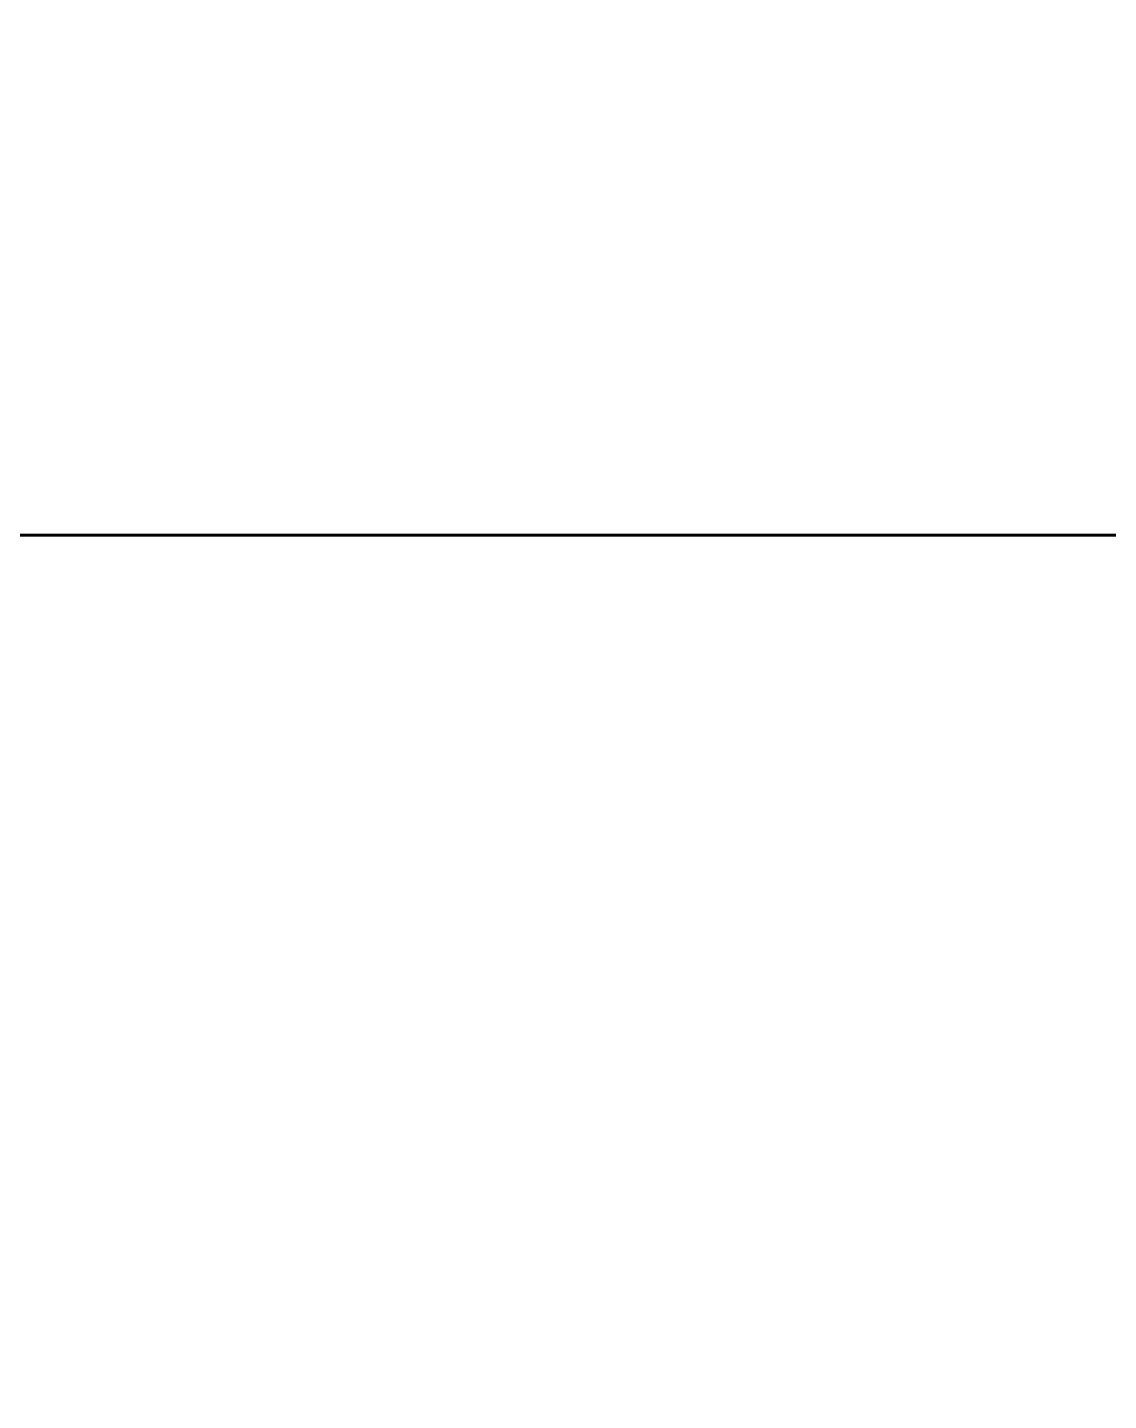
# Model space of a CAD drawing. Header units: inches. Extents: x -4110 to -1807, y 9775 to 11251.
# Drawn here: x -3523.098049 to -3523.096471, y 9989.063133 to 9989.065137 of the extents above; entities that cross this region are included whole.
import ezdxf

# ---------------------------------------------------------------- set-up
doc = ezdxf.new("R2010")
doc.units = ezdxf.units.IN
doc.header["$MEASUREMENT"] = 0
for name, color, linetype, lineweight in [('0-1', 7, 'Continuous', 5), ('A-WALL-3', 250, 'Continuous', 60), ('A-WALL-PATT-1', 7, 'Continuous', 9)]:
    doc.layers.add(name, color=color, linetype=linetype, lineweight=lineweight)

# ---------------------------------------------------------------- blocks, each defined once
blk = doc.blocks.new('CTR - 1st Phase - Unit Layouts_rvt-1-ENLARGED RCP - 3RD FLOOR PLAN - WEST')
at = {"layer": 'A-WALL-PATT-1'}
h = blk.add_hatch(dxfattribs=at)
h.set_pattern_fill('FP_1', color=256, style=0, pattern_type=2)
h.set_pattern_definition([(0, (0, 0), (20.48, 5.12), [0.845, -14.515, 0.845, -14.515, -81.92]), (0, (0, 0), (20.48, 5.12), [-30.72, 0.845, -29.875, 0.845, -14.515, -35.84]), (0, (0, 0), (20.48, 5.12), [-76.8, 0.845, -9.395, 0.845, -24.755]), (120, (7.68, 2.56), (-14.67405, 15.1762003), [0.845, -14.515, 0.845, -14.515, -81.92]), (120, (7.68, 2.56), (-14.67405, 15.1762003), [-30.72, 0.845, -29.875, 0.845, -14.515, -35.84]), (120, (7.68, 2.56), (-14.67405, 15.1762003), [-76.8, 0.845, -9.395, 0.845, -24.755]), (240, (10.24, 12.8), (-5.80595, -20.2962003), [0.845, -14.515, 0.845, -14.515, -81.92]), (240, (10.24, 12.8), (-5.80595, -20.2962003), [-30.72, 0.845, -29.875, 0.845, -14.515, -35.84]), (240, (10.24, 12.8), (-5.80595, -20.2962003), [-76.8, 0.845, -9.395, 0.845, -24.755])])
h.paths.add_polyline_path([(-3523.0987367, 9988.4393961), (-3522.4737367, 9988.4393961), (-3522.4737367, 10130.2779931), (-3523.0987367, 10130.2779931), (-3523.0987367, 10003.6064297)], flags=0)
blk = doc.blocks.new('CTR - 1st Phase - Shell_rvt-1-ENLARGED RCP - 3RD FLOOR PLAN - WEST')
at = {"layer": 'A-WALL-3'}
blk.add_line((-3559.7112367, 9989.0643961), (-3515.6612367, 9989.0643961), dxfattribs=at)

msp = doc.modelspace()

# ---------------------------------------------------------------- block references
at = {"layer": '0-1'}
for name in ['CTR - 1st Phase - Unit Layouts_rvt-1-ENLARGED RCP - 3RD FLOOR PLAN - WEST', 'CTR - 1st Phase - Shell_rvt-1-ENLARGED RCP - 3RD FLOOR PLAN - WEST']:
    msp.add_blockref(name, (0, 0), dxfattribs=at)

doc.saveas('drawing.dxf')
